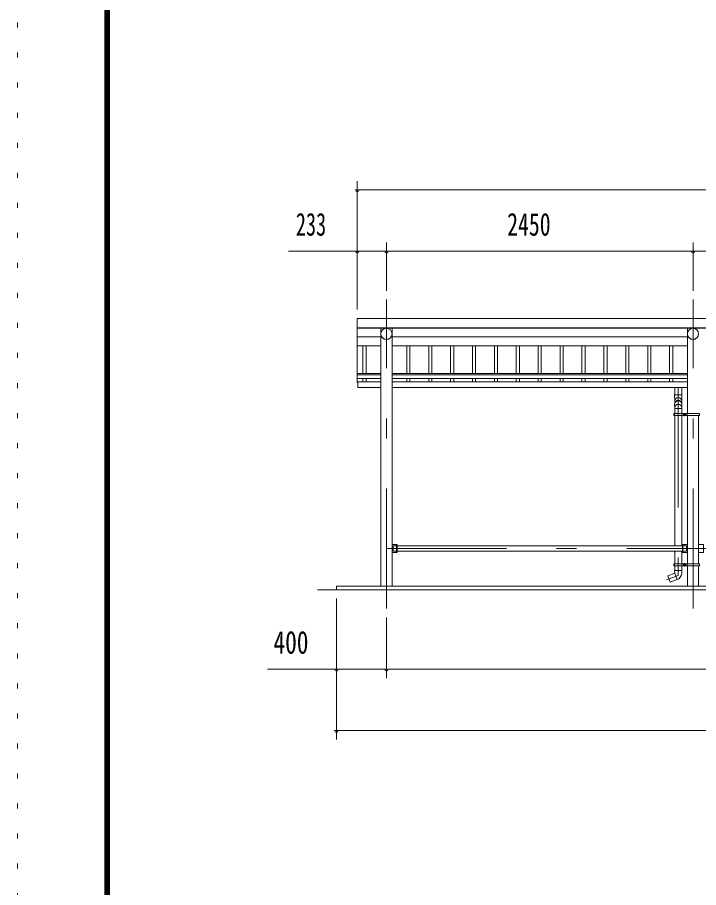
# Model space of a CAD drawing. Units: millimetres, scale not verified. Extents: x -31547 to 31550, y -14700 to 14700.
# Drawn here: x -10030 to -4586, y 748 to 7701 of the extents above; entities that cross this region are included whole.
import ezdxf
from ezdxf.enums import TextEntityAlignment as Align

# ---------------------------------------------------------------- set-up
doc = ezdxf.new("R2010")
doc.units = ezdxf.units.MM
doc.header["$LTSCALE"] = 80
doc.linetypes.add('USER3', pattern=[24, 12, -5, 2, -5])
doc.linetypes.add('USER4', pattern=[3, 0.5, -2.5])
for name, color, linetype, lineweight in [('0-2_1-07BOLD', 7, 'Continuous', 18), ('0-3_1-27CENTER', 3, 'USER3', 18), ('0-4_1-47THIN', 4, 'Continuous', 18), ('0-5_1-57DIM', 3, 'Continuous', 18), ('0-C_F-F1PAPER', 5, 'Continuous', 18), ('0-D_F-E_J_ADD', 5, 'USER4', 18)]:
    doc.layers.add(name, color=color, linetype=linetype, lineweight=lineweight)
doc.styles.add('ＭＳ ゴシック', font='')
doc.styles.get('ＭＳ ゴシック').set_extended_font_data('MS Gothic')

msp = doc.modelspace()

# ---------------------------------------------------------------- linework, layer by layer
at = {"layer": '0-2_1-07BOLD'}
for p, q in [((-7313.19, 5221.4), (3352.8, 5221.4)), ((3352.81, 5217.32), (-7313.19, 5217.32)), ((-7124.74, 5217.32), (-7124.74, 3157.54)), ((-7035.64, 3157.54), (-7035.64, 5217.32)), ((-4674.74, 4535.54), (-4674.74, 5217.32)), ((-7313.19, 5147.84), (-7124.75, 5147.84)), ((-4674.74, 5147.84), (-7035.65, 5147.84)), ((-7124.75, 5078.35), (-7313.19, 5078.35)), ((-7035.65, 5078.35), (-4674.74, 5078.35)), ((-7313.19, 4856.73), (-7124.75, 4856.73)), ((-7124.75, 4846.3), (-7313.19, 4846.3)), ((-7124.74, 4816.69), (-7313.19, 4816.69)), ((-4674.74, 4856.73), (-7035.65, 4856.73)), ((-7035.65, 4846.3), (-4674.74, 4846.3)), ((-4674.74, 4816.69), (-7035.65, 4816.69)), ((-7308.19, 4787.78), (-7313.19, 4787.78)), ((-7035.65, 4790.36), (-4674.74, 4790.36)), ((-4674.74, 4745.36), (-7035.65, 4745.36)), ((-4775.7, 4685.74), (-4775.7, 4745.36)), ((-4720.7, 4745.36), (-4720.7, 4685.74)), ((-4777.31, 4527.54), (-4783.41, 4527.54)), ((-4777.31, 4535.54), (-4777.31, 4519.54)), ((-4775.71, 4519.54), (-4775.71, 3478.89)), ((-4775.7, 4576.09), (-4720.7, 4576.09)), ((-4720.7, 3478.89), (-4720.7, 4519.54)), ((-4719.11, 4519.54), (-4719.11, 4535.54)), ((-4676.36, 4535.54), (-4676.36, 4519.54)), ((-4674.75, 4519.54), (-4674.75, 3335.54)), ((-4585.65, 4519.54), (-4585.65, 3335.54)), ((-4674.74, 3386.14), (-4674.74, 4517.54)), ((-6995.64, 3490.54), (-7035.64, 3490.54)), ((-6998.84, 3490.54), (-6998.84, 3424.54)), ((-6995.64, 3424.54), (-6995.64, 3490.54)), ((-6995.64, 3478.89), (-4714.74, 3478.89)), ((-4714.75, 3490.54), (-4674.74, 3490.54)), ((-4714.75, 3424.54), (-4714.75, 3490.54)), ((-4714.74, 3424.54), (-4714.74, 3490.54)), ((-4711.55, 3424.54), (-4711.55, 3490.54)), ((-4711.54, 3490.54), (-4711.54, 3424.54)), ((-4682.7, 3478.89), (-4682.7, 3436.19)), ((-6995.64, 3424.54), (-7035.64, 3424.54)), ((-4714.74, 3436.19), (-6995.64, 3436.19)), ((-4775.71, 3436.19), (-4775.71, 3335.54)), ((-4720.7, 3335.54), (-4720.7, 3436.19)), ((-4674.74, 3424.54), (-4714.75, 3424.54)), ((-4674.74, 3335.54), (-4674.74, 3370.14)), ((-4783.41, 3327.54), (-4777.31, 3327.54)), ((-4777.31, 3335.54), (-4777.31, 3319.54)), ((-4775.71, 3319.54), (-4775.71, 3282.63)), ((-4720.7, 3282.63), (-4720.7, 3319.54)), ((-4719.11, 3319.54), (-4719.11, 3335.54)), ((-4676.36, 3335.54), (-4676.36, 3319.54)), ((-4674.75, 3319.54), (-4674.75, 3157.54)), ((-4674.74, 3157.54), (-4674.74, 3319.54)), ((-4585.65, 3319.54), (-4585.65, 3157.54)), ((-4756.89, 3208.95), (-4775.71, 3260.63)), ((-7630.19, 3127.54), (3669.8, 3127.54))]:
    msp.add_line(p, q, dxfattribs=at)
for points in [[(-7313.19, 4787.78), (-7313.19, 5296.54), (3352.8, 5296.54)], [(-7124.74, 4745.36), (-7308.19, 4745.36), (-7308.19, 4790.36), (-7124.74, 4790.36)], [(-4718.71, 4685.74), (-4777.7, 4685.74), (-4775.7, 4636.07), (-4775.7, 4617.98)], [(-4720.7, 4617.97), (-4720.7, 4636.07), (-4718.71, 4685.74)], [(-4777.7, 4608.87), (-4775.7, 4583.03), (-4775.7, 4535.54)], [(-4720.7, 4535.54), (-4720.7, 4583.03), (-4718.71, 4609)], [(-6998.84, 3436.19), (-7027.69, 3436.19), (-7027.69, 3478.89), (-6998.84, 3478.89)], [(-4711.55, 3478.89), (-4682.69, 3478.89), (-4682.69, 3436.19), (-4711.55, 3436.19)], [(-4585.66, 3424.54), (-4545.64, 3424.54), (-4545.64, 3490.54), (-4585.66, 3490.54)], [(-4777.2, 3282.63), (-4775.71, 3260.63), (-4832.09, 3240.11), (-4813.28, 3188.43), (-4757.18, 3208.85)], [(-4777.21, 3282.63), (-4719.2, 3282.63), (-4720.96, 3256.84)], [(3519.8, 3157.54), (-7480.19, 3157.54), (-7480.19, 3127.54)]]:
    msp.add_lwpolyline(points, dxfattribs=at)
for points in [[(-4577.96, 4519.54), (-4783.41, 4519.54), (-4783.41, 4535.54), (-4577.96, 4535.54)], [(-4702.73, 4530.42), (-4697.73, 4533.31), (-4692.73, 4530.42), (-4692.73, 4524.65), (-4697.73, 4521.77), (-4702.73, 4524.65)], [(-4783.41, 3335.54), (-4783.41, 3319.54), (-4577.96, 3319.54), (-4577.96, 3335.54)], [(-4702.73, 3330.43), (-4697.73, 3333.31), (-4692.73, 3330.43), (-4692.73, 3324.65), (-4697.73, 3321.77), (-4702.73, 3324.65)]]:
    msp.add_lwpolyline(points, close=True, dxfattribs=at)
for centre, radius in [((-7080.19, 5172.78), 44.55), ((-4630.2, 5172.78), 44.55), ((-4697.73, 4527.54), 6.25), ((-4697.73, 4527.54), 4.9), ((-4697.73, 3327.54), 6.25), ((-4697.73, 3327.54), 4.9)]:
    msp.add_circle(centre, radius, dxfattribs=at)
for centre, radius, start, end in [((-7080.19, 5172.09), 44.55, 180, 0), ((-4630.2, 5172.09), 44.55, 180, 0), ((-4748.2, 4636.37), 27.55, 3.55867, 176.44133), ((-4748.2, 4607.16), 29.55, 3.56303, 176.43697), ((-4748.2, 4615.67), 27.55, 3.55867, 176.44133), ((-4748.2, 4582.05), 27.55, 3.55867, 176.44133), ((-4775.83, 3260.59), 55, 289.83269, 356.09424)]:
    msp.add_arc(centre, radius, start, end, dxfattribs=at)
at = {"layer": '0-3_1-27CENTER'}
for p, q in [((-7080.19, 2977.54), (-7080.19, 5447.54)), ((-4630.19, 2977.54), (-4630.19, 5447.54)), ((-4748.2, 4745.36), (-4748.2, 3241.38)), ((-4710.23, 4527.54), (-4685.23, 4527.54)), ((-4697.73, 4540.04), (-4697.73, 4515.04)), ((-7080.19, 3457.54), (3119.81, 3457.54)), ((-4697.73, 3315.04), (-4697.73, 3340.04)), ((-4685.23, 3327.54), (-4710.23, 3327.54)), ((-4748.19, 3241.38), (-4841.46, 3207.43))]:
    msp.add_line(p, q, dxfattribs=at)
at = {"layer": '0-4_1-47THIN'}
for p, q in [((-7267.69, 4856.73), (-7267.69, 5078.35)), ((-7242.69, 5078.35), (-7242.69, 4856.73)), ((-6917.69, 5078.35), (-6917.69, 4856.73)), ((-6892.69, 4856.73), (-6892.69, 5078.35)), ((-6742.69, 4856.73), (-6742.69, 5078.35)), ((-6717.69, 5078.35), (-6717.69, 4856.73)), ((-6567.69, 5078.35), (-6567.69, 4856.73)), ((-6542.69, 4856.73), (-6542.69, 5078.35)), ((-6392.69, 4856.73), (-6392.69, 5078.35)), ((-6367.69, 5078.35), (-6367.69, 4856.73)), ((-6217.69, 5078.35), (-6217.69, 4856.73)), ((-6192.69, 4856.73), (-6192.69, 5078.35)), ((-6042.69, 4856.73), (-6042.69, 5078.35)), ((-6017.69, 5078.35), (-6017.69, 4856.73)), ((-5867.69, 5078.35), (-5867.69, 4856.73)), ((-5842.69, 4856.73), (-5842.69, 5078.35)), ((-5692.69, 4856.73), (-5692.69, 5078.35)), ((-5667.69, 5078.35), (-5667.69, 4856.73)), ((-5517.69, 5078.35), (-5517.69, 4856.73)), ((-5492.69, 4856.73), (-5492.69, 5078.35)), ((-5342.69, 4856.73), (-5342.69, 5078.35)), ((-5317.69, 5078.35), (-5317.69, 4856.73)), ((-5167.69, 5078.35), (-5167.69, 4856.73)), ((-5142.69, 4856.73), (-5142.69, 5078.35)), ((-4992.69, 4856.73), (-4992.69, 5078.35)), ((-4967.69, 5078.35), (-4967.69, 4856.73)), ((-4817.69, 5078.35), (-4817.69, 4856.73)), ((-4792.69, 4856.73), (-4792.69, 5078.35)), ((-7267.69, 4790.36), (-7267.69, 4816.69)), ((-7242.69, 4816.69), (-7242.69, 4790.36)), ((-6917.69, 4816.69), (-6917.69, 4790.36)), ((-6892.69, 4790.36), (-6892.69, 4816.69)), ((-6742.69, 4790.36), (-6742.69, 4816.69)), ((-6717.69, 4816.69), (-6717.69, 4790.36)), ((-6567.69, 4816.69), (-6567.69, 4790.36)), ((-6542.69, 4790.36), (-6542.69, 4816.69)), ((-6392.69, 4790.36), (-6392.69, 4816.69)), ((-6367.69, 4816.69), (-6367.69, 4790.36)), ((-6217.69, 4816.69), (-6217.69, 4790.36)), ((-6192.69, 4790.36), (-6192.69, 4816.69)), ((-6042.69, 4790.36), (-6042.69, 4816.69)), ((-6017.69, 4816.69), (-6017.69, 4790.36)), ((-5867.69, 4816.69), (-5867.69, 4790.36)), ((-5842.69, 4790.36), (-5842.69, 4816.69)), ((-5692.69, 4790.36), (-5692.69, 4816.69)), ((-5667.69, 4816.69), (-5667.69, 4790.36)), ((-5517.69, 4816.69), (-5517.69, 4790.36)), ((-5492.69, 4790.36), (-5492.69, 4816.69)), ((-5342.69, 4790.36), (-5342.69, 4816.69)), ((-5317.69, 4816.69), (-5317.69, 4790.36)), ((-5167.69, 4816.69), (-5167.69, 4790.36)), ((-5142.69, 4790.36), (-5142.69, 4816.69)), ((-4992.69, 4790.36), (-4992.69, 4816.69)), ((-4967.69, 4816.69), (-4967.69, 4790.36)), ((-4817.69, 4816.69), (-4817.69, 4790.36)), ((-4792.69, 4790.36), (-4792.69, 4816.69))]:
    msp.add_line(p, q, dxfattribs=at)
at = {"layer": '0-5_1-57DIM'}
for p, q in [((-7313.19, 5366.54), (-7313.19, 6392.54)), ((-7299.19, 6322.54), (-7327.19, 6322.54)), ((-7313.19, 6322.54), (3352.8, 6322.54)), ((-7080.19, 5517.54), (-7080.19, 5902.54)), ((-4630.19, 5517.54), (-4630.19, 5902.54)), ((-7313.19, 5832.54), (-7862.69, 5832.54)), ((-7299.19, 5832.54), (-7327.19, 5832.54)), ((-7313.19, 5832.54), (-7080.19, 5832.54)), ((-7066.19, 5832.54), (-7094.19, 5832.54)), ((-7080.19, 5832.54), (-4630.19, 5832.54)), ((-4616.19, 5832.54), (-4644.19, 5832.54)), ((-4630.19, 5832.54), (-1830.2, 5832.54)), ((-7480.19, 1932.54), (-7480.19, 3057.54)), ((-7080.19, 2907.54), (-7080.19, 2422.54)), ((-7480.19, 2492.54), (-8029.69, 2492.54)), ((-7466.19, 2492.54), (-7494.19, 2492.54)), ((-7480.19, 2492.54), (-7080.19, 2492.54)), ((-7066.19, 2492.54), (-7094.19, 2492.54)), ((-7080.19, 2492.54), (3119.81, 2492.54)), ((-7466.19, 2002.54), (-7494.19, 2002.54)), ((-7480.19, 2002.54), (3519.8, 2002.54))]:
    msp.add_line(p, q, dxfattribs=at)
for centre in [(-7313.19, 6322.54), (-7313.19, 5832.54), (-7080.19, 5832.54), (-4630.19, 5832.54), (-7480.19, 2492.54), (-7080.19, 2492.54), (-7480.19, 2002.54)]:
    msp.add_arc(centre, 14, 180, 0, dxfattribs=at)
at = {"layer": '0-C_F-F1PAPER'}
for points in [[(30850.35, -14000), (30850.35, 14140), (-9329.65, 14140), (-9329.65, -14000)], [(30846.85, -13996.5), (30846.85, 14136.5), (-9326.15, 14136.5), (-9326.15, -13996.5)], [(30843.35, -13993), (-9322.65, -13993), (-9322.65, 14133), (30843.35, 14133)], [(30839.85, -13989.5), (30839.85, 14129.5), (-9319.15, 14129.5), (-9319.15, -13989.5)], [(30836.35, -13986), (-9315.65, -13986), (-9315.65, 14126), (30836.35, 14126)], [(30832.85, -13982.5), (30832.85, 14122.5), (-9312.15, 14122.5), (-9312.15, -13982.5)], [(30829.35, -13979), (-9308.65, -13979), (-9308.65, 14119), (30829.35, 14119)], [(30825.85, -13975.5), (30825.85, 14115.5), (-9305.15, 14115.5), (-9305.15, -13975.5)], [(30822.35, -13972), (30822.35, 14112), (-9301.65, 14112), (-9301.65, -13972)], [(30818.85, -13968.5), (30818.85, 14108.5), (-9298.15, 14108.5), (-9298.15, -13968.5)], [(30815.35, -13965), (-9294.65, -13965), (-9294.65, 14105), (30815.35, 14105)]]:
    msp.add_lwpolyline(points, close=True, dxfattribs=at)
at = {"layer": '0-D_F-E_J_ADD'}
msp.add_lwpolyline([(31550.35, -14700), (-10029.65, -14700), (-10029.65, 14700), (31550.35, 14700)], close=True, dxfattribs=at)

# ---------------------------------------------------------------- texts
at = {"layer": '0-5_1-57DIM', "color": 7, "style": 'ＭＳ ゴシック'}
for s, width, p in [('233', 0.65, (-7804.14, 5902.54)), ('2450', 0.7, (-6115.6, 5902.54)), ('400', 0.75, (-7982.62, 2562.54))]:
    msp.add_text(s, height=182.3, dxfattribs=dict(at, width=width)).set_placement(p, align=Align.BOTTOM_LEFT)

doc.saveas('drawing.dxf')
